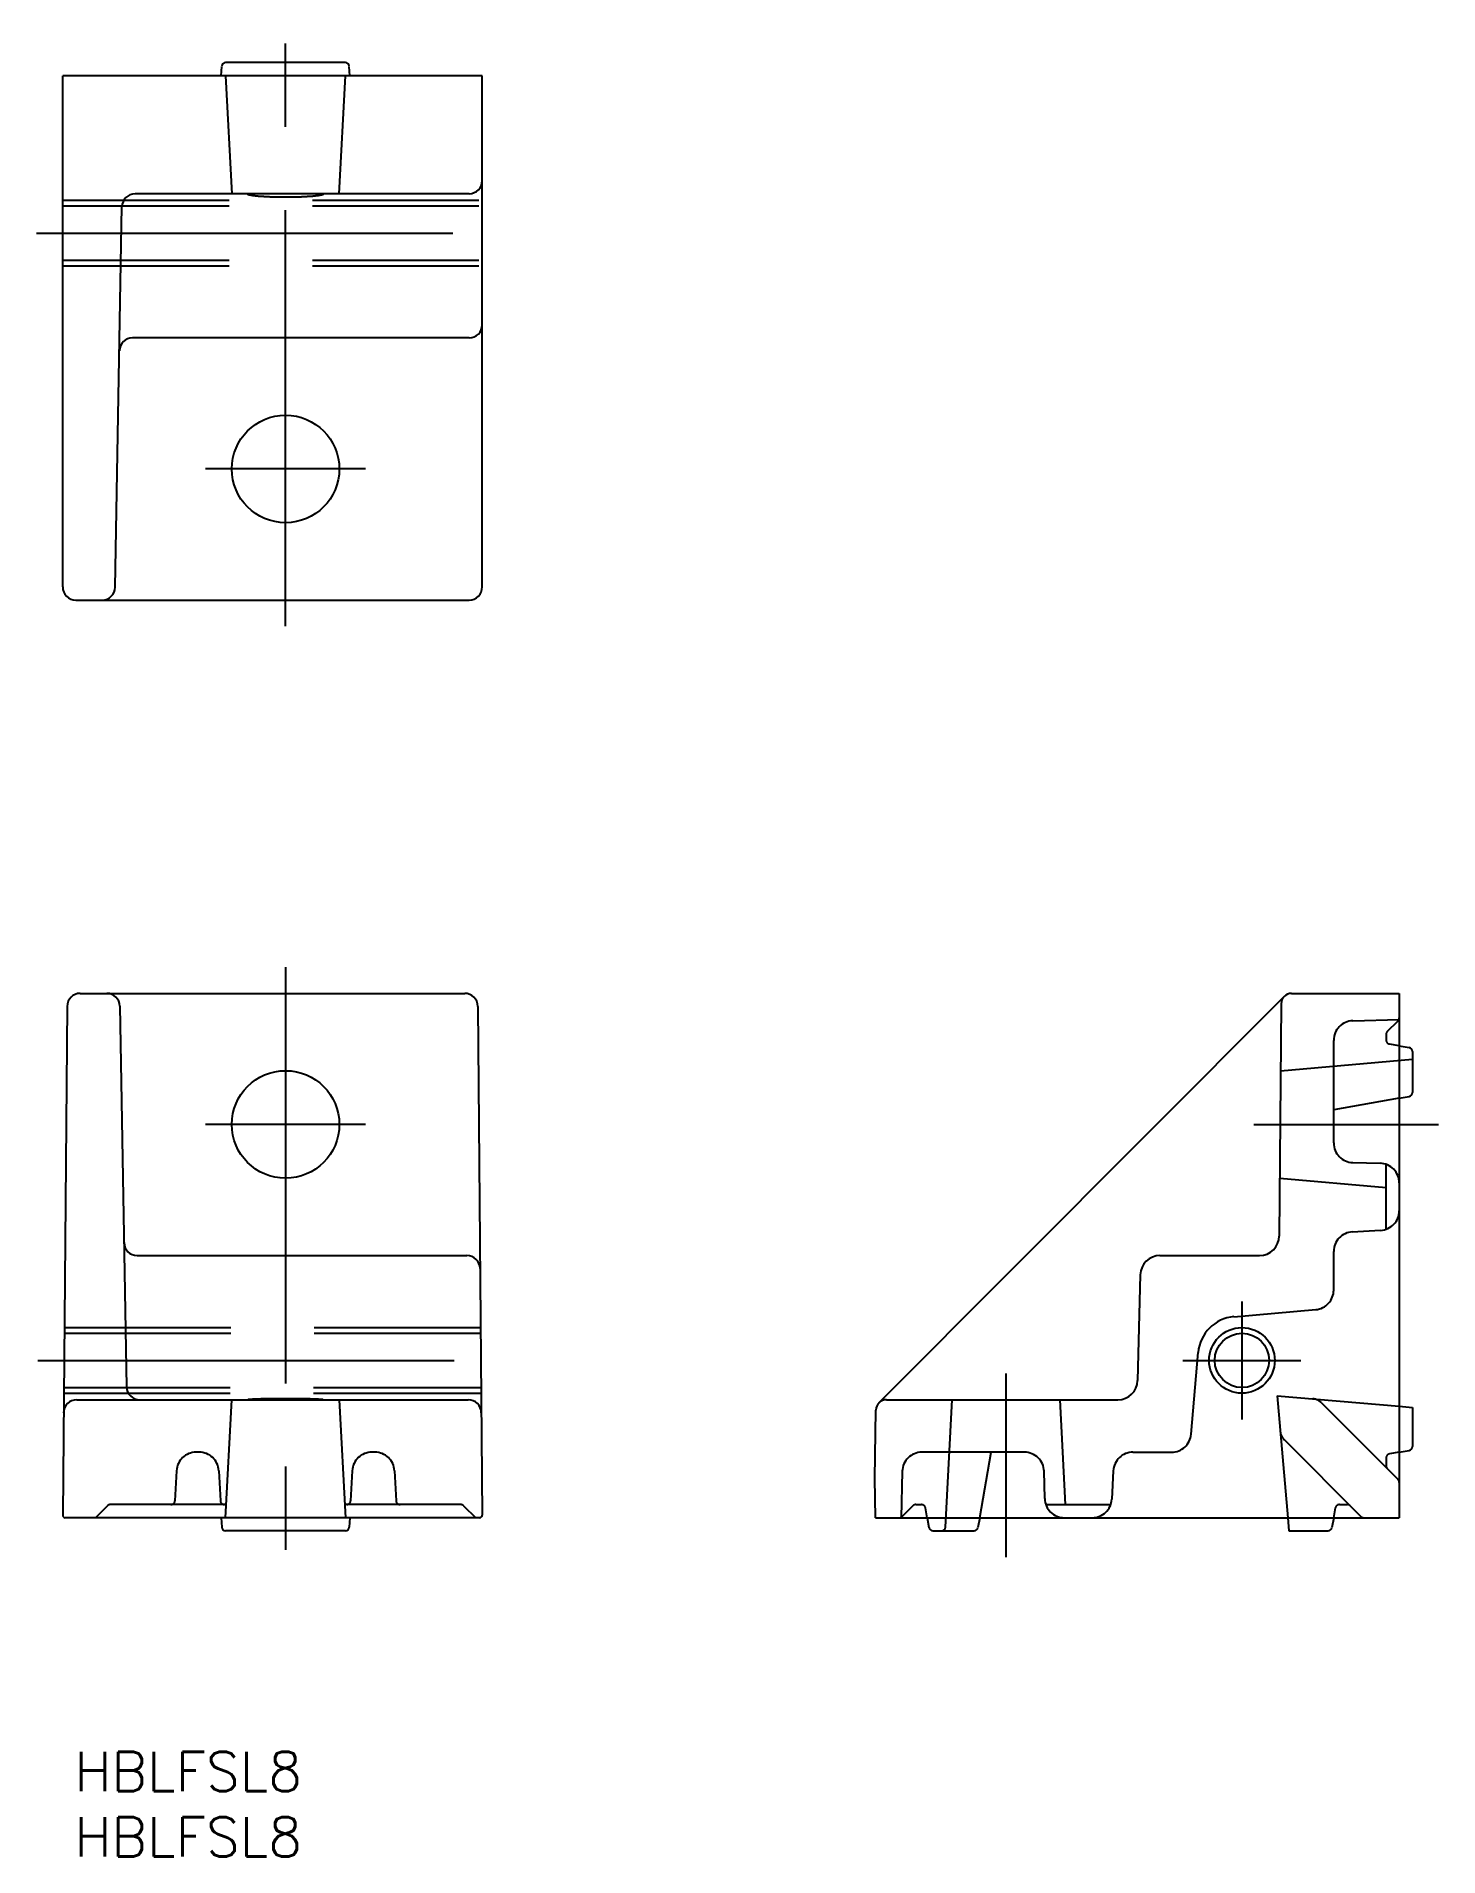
# Model space of a CAD drawing. Extents: x -104 to 3, y -26 to 113.
import ezdxf

# ---------------------------------------------------------------- set-up
doc = ezdxf.new("R2010")
doc.units = 0
doc.linetypes.add('CENTER', pattern=[50.8, 31.75, -6.35, 6.35, -6.35])
doc.linetypes.add('DASHED', pattern=[19.05, 12.7, -6.35])
doc.layers.get('0').update_dxf_attribs({"linetype": 'CONTINUOUS'})
doc.layers.add('CENTER', color=1, linetype='CONTINUOUS')
doc.styles.get("Standard").update_dxf_attribs({"font": 'txt.shx', "height": 3, "bigfont": 'bigfont.shx'})

# ---------------------------------------------------------------- blocks, each defined once
blk = doc.blocks.new('*U2')
at = {"color": 7, "linetype": 'CONTINUOUS'}
blk.add_text('HBLFSL8', height=3, dxfattribs=at).set_placement((-101.04, -20.85))
blk = doc.blocks.new('*U3')
at = {"color": 7, "linetype": 'CONTINUOUS'}
blk.add_text('HBLFSL8', height=3, dxfattribs=at).set_placement((-101.04, -25.85))

msp = doc.modelspace()

# ---------------------------------------------------------------- linework, layer by layer
at = {"color": 7, "linetype": 'CONTINUOUS'}
for p, q in [((-101.94, 71), (-101.94, 110)), ((-69.94, 110), (-101.94, 110)), ((-89.84, 110), (-89.81, 110.71)), ((-80.38, 111), (-89.51, 111)), ((-80.04, 110), (-80.08, 110.71)), ((-69.94, 71), (-69.94, 110)), ((-97.93, 70.98), (-97.42, 100.01)), ((-70.94, 101), (-96.42, 100.99)), ((-70.94, 90), (-96.61, 90)), ((-100.94, 70), (-70.94, 70)), ((-101.6, 39.01), (-101.94, 0.2)), ((-100.6, 40), (-71.28, 40)), ((-97.58, 39.02), (-97.07, 9.99)), ((-70.28, 39), (-69.94, 0.2)), ((-39.68, 8.76), (-8.77, 39.76)), ((-9.01, 39.21), (-9.16, 21.49)), ((-8.21, 40), (0, 40)), ((0, 40), (0, 0)), ((-1, 34.8), (-1, 34.8)), ((0, 36), (0.75, 35.87)), ((1, 35.57), (1, 32.43)), ((0, 32), (0.75, 32.13)), ((-96.26, 20), (-71.11, 20)), ((-18.25, 20), (-10.66, 20)), ((-19.75, 18.54), (-19.96, 10.46)), ((-100.87, 9), (-71.01, 9)), ((-39.11, 9), (-21.46, 9)), ((0, 8.5), (1, 8.41)), ((1, 8.41), (1, 5.43)), ((-40, 3), (-39.91, 8.21)), ((0, 5), (0.75, 5.13)), ((-39.95, 0), (-40, 3)), ((-70.14, 0), (-101.74, 0)), ((-89.84, 0), (-89.81, -0.71)), ((-80.04, 0), (-80.08, -0.71)), ((-39.95, 0), (0, 0)), ((-36, 0), (-35.87, -0.75)), ((-32, 0), (-32.13, -0.75)), ((-8.5, 0), (-8.41, -1)), ((-5, 0), (-5.13, -0.75)), ((-80.38, -1), (-89.51, -1)), ((-35.57, -1), (-32.43, -1)), ((-8.41, -1), (-5.43, -1))]:
    msp.add_line(p, q, dxfattribs=at)
at = {"color": 3, "linetype": 'DASHED'}
for p, q in [((-89.52, 110), (-89.05, 101)), ((-80.85, 101), (-80.37, 110)), ((-101.94, 100.5), (-69.94, 100.5)), ((-101.94, 100.07), (-69.94, 100.07)), ((-101.94, 95.93), (-69.94, 95.93)), ((-101.94, 95.5), (-69.94, 95.5)), ((-3.54, 37.91), (0, 38)), ((-0.91, 37.09), (-0.09, 37.91)), ((-5, 28.59), (-5, 36.41)), ((-1, 36.88), (-1, 36.43)), ((0, 36), (-0.75, 36.13)), ((-9.05, 34.1), (1, 34.98)), ((0, 32), (-5, 31.12)), ((-3.54, 27.09), (-1.46, 27.04)), ((-1, 22.01), (-1, 26.95)), ((-9.12, 25.9), (-1, 25.19)), ((-3.58, 21.81), (-1.42, 21.93)), ((-5, 17.37), (-5, 20.31)), ((-12.61, 15.33), (-6.37, 15.88)), ((-101.82, 14.5), (-70.07, 14.5)), ((-101.82, 14.07), (-70.07, 14.07)), ((-15.88, 6.37), (-15.33, 12.61)), ((-101.86, 9.93), (-70.03, 9.93)), ((-101.86, 9.5), (-70.03, 9.5)), ((-89.51, 0), (-89.04, 9)), ((-80.84, 9), (-80.37, 0)), ((-34.61, -0.72), (-34.1, 9)), ((-25.9, 9), (-25.48, 1)), ((-9.31, 9.31), (-8.5, 0)), ((-9.31, 9.31), (0, 8.5)), ((-5.96, 8.79), (-0.09, 2.92)), ((-8.79, 5.96), (-2.92, 0.09)), ((-91.53, 5), (-91.76, 5)), ((-78.13, 5), (-78.36, 5)), ((-28.59, 5), (-36.41, 5)), ((-32, 0), (-31.12, 5)), ((-20.31, 5), (-17.37, 5)), ((-1, 4.57), (-1, 3.95)), ((0, 5), (-0.75, 4.87)), ((-93.26, 3.58), (-93.38, 1.28)), ((-90.03, 3.58), (-89.91, 1.28)), ((-79.86, 3.58), (-79.98, 1.28)), ((-76.63, 3.58), (-76.51, 1.28)), ((-37.91, 3.54), (-38, 0)), ((-27.04, 1.46), (-27.09, 3.54)), ((-21.81, 3.58), (-21.93, 1.42)), ((-98.53, 0.91), (-99.44, 0)), ((-89.46, 1), (-98.32, 1)), ((-71.57, 1), (-80.42, 1)), ((-71.36, 0.91), (-70.44, 0)), ((-37.09, 0.91), (-37.91, 0.09)), ((-36.88, 1), (-36.43, 1)), ((-36, 0), (-36.13, 0.75)), ((-26.95, 1), (-22.01, 1)), ((-5, 0), (-4.87, 0.75)), ((-4.57, 1), (-3.95, 1))]:
    msp.add_line(p, q, dxfattribs=at)
at = {"color": 7, "linetype": 'CONTINUOUS'}
for points in [[(-87.86, 101, 0), (-87.86, 100.99, 0), (-87.85, 100.98, 0), (-87.85, 100.98, 0), (-87.84, 100.97, 0), (-87.84, 100.97, 0), (-87.83, 100.96, 0), (-87.82, 100.95, 0), (-87.8, 100.95, 0), (-87.79, 100.94, 0), (-87.77, 100.94, 0), (-87.75, 100.93, 0), (-87.73, 100.92, 0), (-87.71, 100.92, 0), (-87.69, 100.91, 0), (-87.66, 100.91, 0), (-87.64, 100.9, 0), (-87.61, 100.9, 0), (-87.58, 100.89, 0), (-87.55, 100.89, 0), (-87.51, 100.88, 0), (-87.48, 100.88, 0), (-87.44, 100.87, 0), (-87.41, 100.86, 0), (-87.37, 100.86, 0), (-87.33, 100.86, 0), (-87.28, 100.85, 0), (-87.24, 100.84, 0), (-87.2, 100.84, 0), (-87.15, 100.84, 0), (-87.1, 100.83, 0), (-87.05, 100.83, 0), (-87, 100.82, 0), (-86.95, 100.82, 0), (-86.9, 100.81, 0), (-86.85, 100.81, 0), (-86.79, 100.81, 0), (-86.74, 100.8, 0), (-86.68, 100.8, 0), (-86.62, 100.8, 0), (-86.56, 100.79, 0), (-86.5, 100.79, 0), (-86.44, 100.79, 0), (-86.38, 100.78, 0), (-86.32, 100.78, 0), (-86.25, 100.78, 0), (-86.19, 100.78, 0), (-86.12, 100.77, 0), (-86.06, 100.77, 0), (-85.99, 100.77, 0), (-85.93, 100.77, 0), (-85.86, 100.76, 0), (-85.79, 100.76, 0), (-85.72, 100.76, 0), (-85.65, 100.76, 0), (-85.58, 100.76, 0), (-85.51, 100.76, 0), (-85.44, 100.75, 0), (-85.37, 100.75, 0), (-85.3, 100.75, 0), (-85.23, 100.75, 0), (-85.16, 100.75, 0), (-85.09, 100.75, 0), (-85.01, 100.75, 0), (-84.94, 100.75, 0), (-84.87, 100.75, 0), (-84.8, 100.75, 0), (-84.73, 100.75, 0), (-84.66, 100.75, 0), (-84.59, 100.75, 0), (-84.52, 100.75, 0), (-84.44, 100.75, 0), (-84.37, 100.76, 0), (-84.3, 100.76, 0), (-84.23, 100.76, 0), (-84.17, 100.76, 0), (-84.1, 100.76, 0), (-84.03, 100.76, 0), (-83.96, 100.77, 0), (-83.89, 100.77, 0), (-83.83, 100.77, 0), (-83.76, 100.77, 0), (-83.7, 100.78, 0), (-83.63, 100.78, 0), (-83.57, 100.78, 0), (-83.51, 100.78, 0), (-83.44, 100.79, 0), (-83.38, 100.79, 0), (-83.32, 100.79, 0), (-83.26, 100.8, 0), (-83.21, 100.8, 0), (-83.15, 100.8, 0), (-83.09, 100.81, 0), (-83.04, 100.81, 0), (-82.99, 100.81, 0), (-82.93, 100.82, 0), (-82.88, 100.82, 0), (-82.83, 100.83, 0), (-82.78, 100.83, 0), (-82.74, 100.84, 0), (-82.69, 100.84, 0), (-82.64, 100.85, 0), (-82.6, 100.85, 0), (-82.56, 100.86, 0), (-82.52, 100.86, 0), (-82.48, 100.87, 0), (-82.44, 100.87, 0), (-82.41, 100.88, 0), (-82.37, 100.88, 0), (-82.34, 100.89, 0), (-82.31, 100.89, 0), (-82.28, 100.9, 0), (-82.25, 100.9, 0), (-82.22, 100.91, 0), (-82.2, 100.91, 0), (-82.18, 100.92, 0), (-82.15, 100.93, 0), (-82.13, 100.93, 0), (-82.12, 100.94, 0), (-82.1, 100.94, 0), (-82.08, 100.95, 0), (-82.07, 100.95, 0), (-82.06, 100.96, 0), (-82.05, 100.97, 0), (-82.04, 100.97, 0), (-82.04, 100.98, 0), (-82.03, 100.98, 0), (-82.03, 100.99, 0), (-82.03, 101, 0)], [(-82.1, 9, 0), (-82.1, 9, 0), (-82.1, 9.01, 0), (-82.11, 9.01, 0), (-82.11, 9.01, 0), (-82.12, 9.01, 0), (-82.13, 9.01, 0), (-82.14, 9.01, 0), (-82.15, 9.02, 0), (-82.17, 9.02, 0), (-82.18, 9.02, 0), (-82.2, 9.02, 0), (-82.22, 9.02, 0), (-82.24, 9.02, 0), (-82.26, 9.03, 0), (-82.29, 9.03, 0), (-82.31, 9.03, 0), (-82.34, 9.03, 0), (-82.37, 9.03, 0), (-82.4, 9.03, 0), (-82.43, 9.04, 0), (-82.47, 9.04, 0), (-82.5, 9.04, 0), (-82.54, 9.04, 0), (-82.58, 9.04, 0), (-82.62, 9.04, 0), (-82.66, 9.04, 0), (-82.7, 9.05, 0), (-82.74, 9.05, 0), (-82.79, 9.05, 0), (-82.84, 9.05, 0), (-82.88, 9.05, 0), (-82.93, 9.05, 0), (-82.98, 9.05, 0), (-83.03, 9.05, 0), (-83.08, 9.06, 0), (-83.14, 9.06, 0), (-83.19, 9.06, 0), (-83.25, 9.06, 0), (-83.3, 9.06, 0), (-83.36, 9.06, 0), (-83.42, 9.06, 0), (-83.48, 9.06, 0), (-83.54, 9.06, 0), (-83.6, 9.06, 0), (-83.66, 9.06, 0), (-83.73, 9.07, 0), (-83.79, 9.07, 0), (-83.85, 9.07, 0), (-83.92, 9.07, 0), (-83.98, 9.07, 0), (-84.05, 9.07, 0), (-84.12, 9.07, 0), (-84.18, 9.07, 0), (-84.25, 9.07, 0), (-84.32, 9.07, 0), (-84.39, 9.07, 0), (-84.46, 9.07, 0), (-84.53, 9.07, 0), (-84.59, 9.07, 0), (-84.66, 9.07, 0), (-84.73, 9.07, 0), (-84.8, 9.07, 0), (-84.87, 9.07, 0), (-84.94, 9.07, 0), (-85.01, 9.07, 0), (-85.08, 9.07, 0), (-85.15, 9.07, 0), (-85.22, 9.07, 0), (-85.29, 9.07, 0), (-85.36, 9.07, 0), (-85.43, 9.07, 0), (-85.5, 9.07, 0), (-85.57, 9.07, 0), (-85.63, 9.07, 0), (-85.7, 9.07, 0), (-85.77, 9.07, 0), (-85.84, 9.07, 0), (-85.9, 9.07, 0), (-85.97, 9.07, 0), (-86.03, 9.07, 0), (-86.1, 9.07, 0), (-86.16, 9.07, 0), (-86.22, 9.07, 0), (-86.28, 9.06, 0), (-86.35, 9.06, 0), (-86.41, 9.06, 0), (-86.47, 9.06, 0), (-86.52, 9.06, 0), (-86.58, 9.06, 0), (-86.64, 9.06, 0), (-86.69, 9.06, 0), (-86.75, 9.06, 0), (-86.8, 9.06, 0), (-86.85, 9.05, 0), (-86.9, 9.05, 0), (-86.95, 9.05, 0), (-87, 9.05, 0), (-87.05, 9.05, 0), (-87.1, 9.05, 0), (-87.14, 9.05, 0), (-87.19, 9.05, 0), (-87.23, 9.04, 0), (-87.27, 9.04, 0), (-87.31, 9.04, 0), (-87.35, 9.04, 0), (-87.38, 9.04, 0), (-87.42, 9.04, 0), (-87.45, 9.04, 0), (-87.48, 9.03, 0), (-87.51, 9.03, 0), (-87.54, 9.03, 0), (-87.57, 9.03, 0), (-87.6, 9.03, 0), (-87.62, 9.03, 0), (-87.64, 9.02, 0), (-87.67, 9.02, 0), (-87.69, 9.02, 0), (-87.7, 9.02, 0), (-87.72, 9.02, 0), (-87.73, 9.02, 0), (-87.75, 9.01, 0), (-87.76, 9.01, 0), (-87.77, 9.01, 0), (-87.77, 9.01, 0), (-87.78, 9.01, 0), (-87.78, 9.01, 0), (-87.79, 9, 0), (-87.79, 9, 0)]]:
    msp.add_polyline3d(points, dxfattribs=at)
for centre, radius in [((-84.94, 80), 4.1), ((-84.94, 30), 4.1), ((-12, 12), 2.07)]:
    msp.add_circle(centre, radius, dxfattribs=at)
at = {"color": 3, "linetype": 'CONTINUOUS'}
msp.add_circle((-12, 12), 2.5, dxfattribs=at)
at = {"color": 7, "linetype": 'CONTINUOUS'}
for centre, radius, start, end in [((-89.51, 110.7), 0.3, 90, 177), ((-80.38, 110.7), 0.3, 3, 90), ((-70.94, 102), 1, 270.0099, 0), ((-96.42, 99.99), 1, 90.0099, 179), ((-70.94, 91), 1, 270, 0), ((-96.61, 89), 1, 90, 179), ((-100.94, 71), 1, 180, 270), ((-98.93, 71), 1, 270, 359), ((-70.94, 71), 1, 270, 0), ((-100.6, 39), 1, 90.0028, 179.5), ((-98.58, 39), 1, 1, 90.0028), ((-71.28, 39), 1, 0.5, 90.0028), ((-8.21, 39.2), 0.8, 90, 179.5), ((0.7, 35.57), 0.3, 360, 80), ((0.7, 32.43), 0.3, 280, 360), ((-96.26, 21), 1, 181, 270), ((-10.66, 21.5), 1.5, 270.0005, 359.5), ((-71.11, 19), 1, 0.5, 90), ((-18.25, 18.5), 1.5, 90.0005, 178.5), ((-96.07, 10), 1, 181, 269.99), ((-21.46, 10.5), 1.5, 270, 358.5), ((-100.87, 8), 1, 89.9919, 179.5), ((-71.01, 8), 1, 0.5, 89.9919), ((-39.11, 8.2), 0.8, 90, 179), ((0.7, 5.43), 0.3, 280, 0), ((-101.74, 0.2), 0.2, 180, 270), ((-70.14, 0.2), 0.2, 270, 0), ((-89.51, -0.7), 0.3, 183, 270), ((-80.38, -0.7), 0.3, 270, 357), ((-35.57, -0.7), 0.3, 190, 270), ((-34.91, -0.7), 0.3, 270, 357), ((-32.43, -0.7), 0.3, 270, 350), ((-5.43, -0.7), 0.3, 270, 350)]:
    msp.add_arc(centre, radius, start, end, dxfattribs=at)
at = {"color": 3, "linetype": 'DASHED'}
for centre, radius, start, end in [((-3.5, 36.41), 1.5, 91.5, 180), ((-0.3, 38.13), 0.3, 315, 0), ((-0.7, 36.88), 0.3, 135, 179.9901), ((-0.7, 36.43), 0.3, 179.9901, 260), ((-3.5, 28.59), 1.5, 180, 268.5), ((-1.5, 25.54), 1.5, 0, 88.5), ((-1.5, 23.42), 1.5, 273, 0), ((-3.5, 20.31), 1.5, 93, 180), ((-6.5, 17.37), 1.5, 275, 0), ((-12.35, 12.35), 3, 95, 175), ((-6.67, 8.08), 1, 45, 85), ((-17.37, 6.5), 1.5, 270, 355), ((-8.08, 6.67), 1, 185, 225), ((-91.76, 3.5), 1.5, 90, 177), ((-91.53, 3.5), 1.5, 3, 90), ((-78.36, 3.5), 1.5, 90, 177), ((-78.13, 3.5), 1.5, 3, 90), ((-36.41, 3.5), 1.5, 90, 178.5), ((-28.59, 3.5), 1.5, 1.5, 90), ((-20.31, 3.5), 1.5, 90, 177), ((-0.7, 4.57), 0.3, 100, 180), ((-0.7, 3.95), 0.3, 180, 225), ((-0.3, 2.7), 0.3, 0, 45), ((-25.54, 1.5), 1.5, 181.5, 270), ((-23.42, 1.5), 1.5, 270, 357), ((-98.32, 0.7), 0.3, 90, 135), ((-93.68, 1.3), 0.3, 270, 357), ((-89.61, 1.3), 0.3, 183, 270), ((-80.28, 1.3), 0.3, 270, 357), ((-76.21, 1.3), 0.3, 183, 270), ((-71.57, 0.7), 0.3, 45, 90), ((-38.12, 0.3), 0.3, 270, 315), ((-36.88, 0.7), 0.3, 90.0092, 135), ((-36.43, 0.7), 0.3, 10, 90.0092), ((-4.57, 0.7), 0.3, 90, 170), ((-3.95, 0.7), 0.3, 45, 90), ((-2.7, 0.3), 0.3, 225, 270)]:
    msp.add_arc(centre, radius, start, end, dxfattribs=at)
at = {"layer": 'CENTER', "color": 1, "linetype": 'CENTER'}
for p, q in [((-84.94, 68), (-84.94, 113)), ((-103.94, 98), (-67.94, 98)), ((-78.84, 80), (-91.04, 80)), ((-84.94, 42), (-84.94, -3)), ((-78.84, 30), (-91.04, 30)), ((-11.09, 30), (3, 30)), ((-12, 16.5), (-12, 7.5)), ((-103.84, 12), (-68.05, 12)), ((-16.5, 12), (-7.5, 12)), ((-30, 11), (-30, -3))]:
    msp.add_line(p, q, dxfattribs=at)

# ---------------------------------------------------------------- block references
at = {"color": 7, "linetype": 'CONTINUOUS'}
for name in ['*U2', '*U3']:
    msp.add_blockref(name, (0, 0), dxfattribs=at)

doc.saveas('drawing.dxf')
